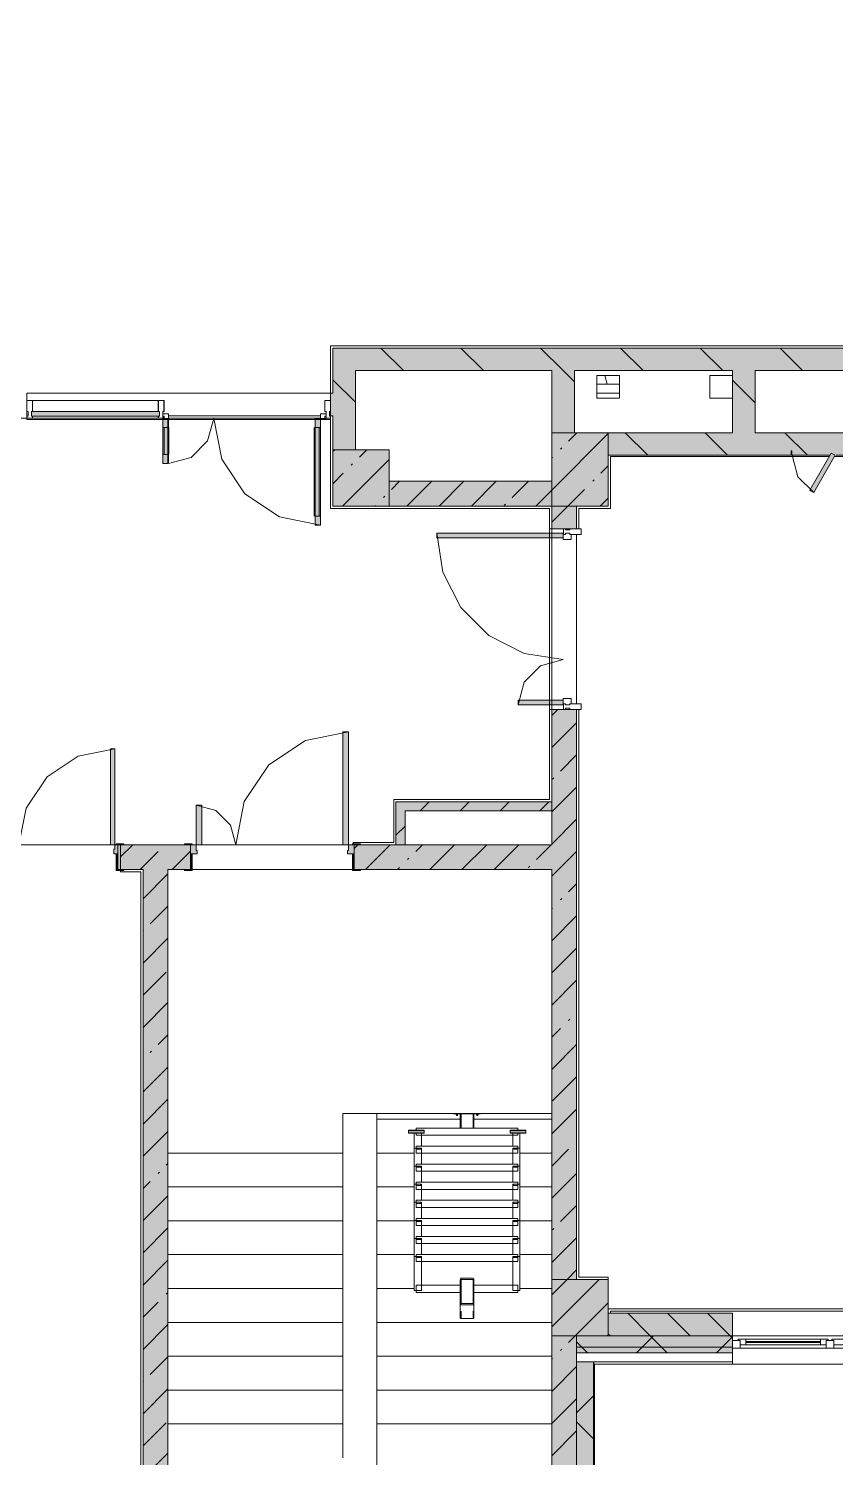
# Model space of a CAD drawing. Header units: millimetres. Extents: x -3817 to 677485, y -22715 to 103890.
# Drawn here: x 29492.8 to 29549.1, y 222.6 to 322.3 of the extents above; entities that cross this region are included whole.
import ezdxf

# ---------------------------------------------------------------- set-up
doc = ezdxf.new("R2010")
doc.units = ezdxf.units.MM
doc.layers.add('PDF _Геометрия', color=7, linetype='Continuous', true_color=0x1d1d1d)
doc.layers.add('PDF _Сплошная заливка', color=7, linetype='Continuous', true_color=0xffffff)

msp = doc.modelspace()

# ---------------------------------------------------------------- hatches: boundary and pattern name
at = {"layer": 'PDF _Сплошная заливка', "transparency": 33554559}
for points in [[(29562.525, 298.413), (29562.525, 299.987), (29514.023, 299.987), (29514.023, 298.413), (29558.945, 298.413)], [(29514.023, 292.901), (29515.598, 292.901), (29515.598, 298.413), (29514.023, 298.413), (29514.023, 293.083)], [(29501.929, 295.239), (29501.929, 295.554), (29493, 295.554), (29493, 295.239), (29500.221, 295.239)], [(29529.583, 288.964), (29533.235, 288.964), (29533.235, 294.082), (29529.298, 294.082), (29529.298, 288.964)], [(29567.643, 292.507), (29567.643, 294.082), (29533.235, 294.082), (29533.235, 292.507), (29548.702, 292.507), (29548.792, 292.665), (29549.144, 292.507), (29558.945, 292.507)], [(29518.432, 265.343), (29519.062, 265.343), (29519.062, 268.335), (29518.432, 268.335), (29518.432, 266.669)], [(29500.795, 204.085), (29502.527, 204.085), (29502.527, 263.611), (29500.795, 263.611), (29500.795, 205.036)], [(29533.235, 231.092), (29533.235, 235.029), (29529.298, 235.029), (29529.298, 231.092), (29529.583, 231.092)]]:
    msp.add_hatch(color=256, dxfattribs=at).paths.add_polyline_path(points)
h = msp.add_hatch(color=256, dxfattribs=at)
h.paths.add_polyline_path([(29529.298, 265.343), (29531.03, 265.343), (29531.03, 274.791), (29529.298, 274.791), (29529.298, 266.669)], flags=0)
h.paths.add_polyline_path([(29529.298, 287.388), (29531.03, 287.388), (29531.03, 288.964), (29529.298, 288.964)], flags=0)
at = {"layer": 'PDF _Сплошная заливка', "true_color": 0xe2e2e2, "transparency": 33554559}
for points in [[(29529.583, 286.758), (29530.093, 286.758), (29530.093, 287.073), (29521.276, 287.073), (29521.276, 286.758)], [(29515.125, 265.343), (29515.125, 273.217), (29514.732, 273.217), (29514.732, 265.343), (29514.902, 265.343)], [(29498.512, 265.343), (29498.827, 265.343), (29498.827, 272.036), (29498.512, 272.036), (29498.512, 266.669)]]:
    msp.add_hatch(color=254, dxfattribs=at).paths.add_polyline_path(points)
at = {"layer": 'PDF _Сплошная заливка', "transparency": 33554559}
h = msp.add_hatch(color=256, dxfattribs=at)
h.paths.add_polyline_path([(29500.221, 263.611), (29500.795, 263.611), (29500.795, 265.343), (29499.22, 265.343), (29499.22, 263.611), (29499.457, 263.611)], flags=0)
h.paths.add_polyline_path([(29463.159, 263.611), (29472.45, 263.611), (29472.45, 265.343), (29461.426, 265.343), (29461.426, 263.611), (29461.663, 263.611)], flags=0)
h.paths.add_polyline_path([(29491.504, 263.611), (29491.74, 263.611), (29491.74, 265.343), (29481.111, 265.343), (29481.111, 263.611), (29489.457, 263.611)], flags=0)
at = {"layer": 'PDF _Сплошная заливка', "true_color": 0xe2e2e2, "transparency": 33554559}
h = msp.add_hatch(color=254, dxfattribs=at)
h.paths.add_polyline_path([(29491.937, 264.713), (29492.213, 264.713), (29492.134, 265.343), (29491.937, 265.343)], flags=0)
h.paths.add_polyline_path([(29498.748, 264.713), (29499.024, 264.713), (29499.024, 265.343), (29498.827, 265.343), (29498.827, 265.028)], flags=0)
at = {"layer": 'PDF _Сплошная заливка', "transparency": 33554559}
h = msp.add_hatch(color=256, dxfattribs=at)
h.paths.add_polyline_path([(29517.356, 263.611), (29529.298, 263.611), (29529.298, 265.343), (29515.519, 265.343), (29515.519, 263.611), (29515.952, 263.611)], flags=0)
h.paths.add_polyline_path([(29502.527, 263.611), (29504.102, 263.611), (29504.102, 265.343), (29500.795, 265.343), (29500.795, 263.611)], flags=0)
at = {"layer": 'PDF _Сплошная заливка', "true_color": 0xe2e2e2, "transparency": 33554559}
h = msp.add_hatch(color=254, dxfattribs=at)
h.paths.add_polyline_path([(29515.519, 264.713), (29515.519, 265.343), (29515.125, 265.343), (29515.047, 264.713)], flags=0)
h.paths.add_polyline_path([(29504.102, 264.713), (29504.575, 264.713), (29504.496, 264.949), (29504.496, 265.343), (29504.102, 265.343)], flags=0)
at = {"layer": 'PDF _Сплошная заливка', "transparency": 33554559}
h = msp.add_hatch(color=256, dxfattribs=at)
h.paths.add_polyline_path([(29531.03, 204.085), (29531.03, 205.896), (29529.298, 205.896), (29529.298, 204.085), (29529.583, 204.085)], flags=0)
h.paths.add_polyline_path([(29529.298, 212.195), (29531.03, 212.195), (29531.03, 231.092), (29529.298, 231.092), (29529.298, 222.646)], flags=0)
h.paths.add_polyline_path([(29530.74, 235.029), (29531.03, 235.029), (29531.03, 265.343), (29529.298, 265.343), (29529.298, 235.029), (29529.583, 235.029)], flags=0)
h = msp.add_hatch(color=256, dxfattribs=at)
h.paths.add_polyline_path([(29575.911, 231.092), (29575.911, 232.667), (29571.58, 232.667), (29571.58, 231.092), (29573.626, 231.092)], flags=0)
h.paths.add_polyline_path([(29541.896, 231.092), (29541.896, 232.667), (29533.235, 232.667), (29533.235, 231.092), (29536.924, 231.092)], flags=0)
h.paths.add_polyline_path([(29567.643, 231.092), (29567.643, 232.667), (29565.517, 232.667), (29565.517, 231.092)], flags=0)
h.paths.add_polyline_path([(29582.997, 231.092), (29590.083, 231.092), (29590.083, 232.667), (29582.997, 232.667)], flags=0)
h.paths.add_polyline_path([(29597.366, 231.092), (29597.957, 231.092), (29597.957, 232.667), (29597.366, 232.667), (29597.366, 231.45)], flags=0)
h = msp.add_hatch(color=256, dxfattribs=at)
h.paths.add_polyline_path([(29597.17, 230.305), (29601.906, 230.305), (29601.894, 231.092), (29597.17, 231.092)], flags=0)
h.paths.add_polyline_path([(29582.997, 230.305), (29590.083, 230.305), (29590.083, 231.092), (29582.997, 231.092)], flags=0)
h.paths.add_polyline_path([(29575.911, 230.305), (29575.911, 231.092), (29565.517, 231.092), (29565.517, 230.305), (29573.626, 230.305)], flags=0)
h.paths.add_polyline_path([(29533.235, 230.305), (29541.896, 230.305), (29541.896, 231.092), (29531.03, 231.092), (29531.03, 230.305)], flags=0)
h = msp.add_hatch(color=256, dxfattribs=at)
h.paths.add_polyline_path([(29602.694, 229.911), (29602.694, 230.305), (29597.17, 230.305), (29597.17, 229.911), (29601.906, 229.911)], flags=0)
h.paths.add_polyline_path([(29590.083, 229.911), (29590.083, 230.305), (29582.997, 230.305), (29582.997, 229.911), (29588.307, 229.911)], flags=0)
h.paths.add_polyline_path([(29531.03, 229.911), (29541.896, 229.911), (29541.896, 230.305), (29531.03, 230.305)], flags=0)
h.paths.add_polyline_path([(29573.626, 229.911), (29575.911, 229.911), (29575.911, 230.305), (29565.517, 230.305), (29565.517, 229.911)], flags=0)
h = msp.add_hatch(color=256, dxfattribs=at)
h.paths.add_polyline_path([(29531.03, 201.172), (29532.211, 201.172), (29532.211, 205.896), (29531.03, 205.896), (29531.03, 202.353)], flags=0)
h.paths.add_polyline_path([(29532.211, 212.195), (29532.211, 229.281), (29531.03, 229.281), (29531.03, 212.195)], flags=0)

# ---------------------------------------------------------------- linework, layer by layer
at = {"layer": 'PDF _Геометрия', "color": 253, "lineweight": 9, "true_color": 0xaaaaaa}
for points in [[(29513.866, 296.342), (29513.866, 300.145), (29564.25, 300.145), (29564.25, 294.239), (29571.737, 294.239), (29571.737, 290.862), (29592.843, 290.862), (29592.843, 296.838), (29600.004, 296.838), (29600.004, 322.27), (29600.004, 296.838), (29592.843, 296.838), (29592.843, 290.862), (29571.737, 290.862), (29571.737, 294.239), (29564.25, 294.239), (29564.25, 300.145), (29513.866, 300.145), (29513.866, 296.838)], [(29534.026, 297.468), (29534.026, 298.074), (29532.452, 298.074), (29532.452, 297.468)], [(29533.156, 297.468), (29532.994, 298.074)], [(29532.452, 296.838), (29532.452, 296.499), (29534.026, 296.499), (29534.026, 296.838)], [(29502.173, 295.106), (29460.797, 295.106), (29460.797, 288.807), (29422.68, 288.807), (29422.68, 291.011), (29421.494, 291.011), (29422.68, 291.011), (29422.68, 288.807), (29460.797, 288.807), (29460.797, 295.106), (29475.678, 295.106), (29475.678, 295.263), (29475.678, 295.011), (29488.433, 295.011), (29488.433, 295.263), (29488.433, 295.106), (29492.685, 295.106), (29492.685, 295.263)], [(29492.685, 295.554), (29492.685, 295.011), (29513.866, 295.011), (29513.866, 295.554)], [(29502.173, 295.397), (29502.567, 295.397), (29502.567, 295.082), (29502.173, 295.082)], [(29513.157, 295.106), (29502.567, 295.106)], [(29513.157, 295.082), (29513.157, 287.641), (29510.309, 288.208), (29507.896, 289.821), (29506.283, 292.235), (29505.716, 295.082), (29505.294, 293.507), (29504.141, 292.354), (29502.567, 291.933), (29502.567, 295.082)], [(29513.551, 295.082), (29513.157, 295.082), (29513.157, 295.397), (29513.551, 295.397)], [(29513.866, 295.106), (29513.866, 288.807), (29529.141, 288.807), (29513.866, 288.807), (29513.866, 295.106), (29513.551, 295.106)], [(29513.866, 295.263), (29513.866, 295.011)], [(29502.173, 294.452), (29502.527, 294.452)], [(29502.252, 292.562), (29502.252, 294.452)], [(29502.598, 292.562), (29502.598, 294.452)], [(29512.732, 288.271), (29512.732, 294.452)], [(29513.157, 294.452), (29512.803, 294.452)], [(29513.078, 288.271), (29513.078, 294.452)], [(29502.173, 292.562), (29502.527, 292.562)], [(29546.073, 292.507), (29546.474, 291.011), (29547.569, 289.916)], [(29513.157, 288.271), (29512.803, 288.271)], [(29529.298, 274.791), (29529.141, 274.791), (29529.141, 268.492), (29518.275, 268.492), (29518.275, 265.5), (29515.44, 265.5), (29515.44, 265.406), (29515.44, 265.5), (29518.275, 265.5), (29518.275, 268.492), (29529.141, 268.492), (29529.141, 288.807), (29529.141, 287.389), (29529.3, 287.389), (29529.141, 287.389), (29529.141, 274.791), (29530.566, 274.791)], [(29530.644, 286.994), (29530.644, 286.64), (29530.093, 286.64), (29530.093, 287.073), (29521.276, 287.073), (29521.708, 284.348), (29522.96, 281.89), (29524.911, 279.94), (29527.369, 278.687), (29530.093, 278.256), (29528.519, 277.834), (29527.366, 276.681), (29526.944, 275.106), (29530.093, 275.106), (29530.093, 275.539), (29530.644, 275.539), (29530.644, 275.185)], [(29530.251, 287.073), (29530.566, 287.073)], [(29531.03, 287.389), (29531.196, 287.389), (29531.03, 287.389)], [(29530.251, 275.106), (29530.566, 275.106)], [(29533.235, 235.029), (29533.235, 235.186), (29531.196, 235.186), (29531.196, 274.791), (29531.196, 235.186), (29533.235, 235.186), (29533.235, 232.99), (29567.486, 232.99), (29567.486, 235.186), (29571.737, 235.186), (29571.737, 232.982), (29597.012, 232.982), (29597.012, 236.722), (29599.48, 236.722), (29597.012, 236.722), (29597.012, 232.982), (29571.737, 232.982), (29571.737, 235.186), (29567.486, 235.186), (29567.486, 232.99), (29533.235, 232.99)], [(29515.125, 273.217), (29512.112, 272.617), (29509.558, 270.91), (29507.851, 268.356), (29507.252, 265.343), (29506.882, 266.721), (29505.874, 267.729), (29504.496, 268.099)], [(29492.134, 265.343), (29492.643, 267.904), (29494.094, 270.075), (29496.266, 271.526), (29498.827, 272.036)], [(29499.457, 265.343), (29503.669, 265.343)], [(29489.701, 204.243), (29498.276, 204.243), (29500.638, 204.243), (29500.638, 263.453), (29499.22, 263.453), (29499.22, 263.548), (29499.22, 263.453), (29500.638, 263.453), (29500.638, 204.243), (29498.276, 204.243), (29489.701, 204.243)], [(29504.22, 263.611), (29515.401, 263.611)], [(29531.03, 263.611), (29531.03, 235.029)], [(29502.527, 239.121), (29502.527, 204.085), (29502.527, 240.255)]]:
    msp.add_lwpolyline(points, dxfattribs=at)
at = {"layer": 'PDF _Геометрия', "color": 7, "lineweight": 9}
for points in [[(29549.144, 292.507), (29567.643, 292.507), (29567.643, 294.082), (29564.1, 294.082), (29564.1, 299.987), (29562.525, 299.987), (29514.023, 299.987), (29514.023, 298.413), (29514.023, 296.838), (29513.866, 296.838), (29513.866, 295.263), (29514.023, 295.263), (29514.023, 292.901), (29515.598, 292.901), (29515.598, 298.413), (29529.298, 298.413), (29529.298, 294.082), (29529.298, 292.507)], [(29518.96, 298.413), (29517.385, 299.987)], [(29524.528, 298.413), (29522.953, 299.987)], [(29530.873, 297.635), (29530.095, 298.413), (29528.52, 299.987)], [(29535.663, 298.413), (29534.088, 299.987)], [(29541.23, 298.413), (29539.656, 299.987)], [(29546.798, 298.413), (29545.223, 299.987)], [(29515.598, 296.207), (29514.023, 297.782)], [(29532.452, 297.468), (29534.026, 297.468)], [(29532.452, 297.468), (29533.235, 297.468), (29532.452, 297.468)], [(29543.475, 296.168), (29541.9, 297.743)], [(29492.685, 296.342), (29492.685, 296.838), (29513.866, 296.838), (29513.866, 296.342)], [(29493.079, 296.342), (29501.85, 296.342)], [(29534.026, 296.838), (29532.452, 296.838), (29533.235, 296.838), (29532.452, 296.838)], [(29493.079, 295.239), (29493.079, 295.106), (29493.079, 295.239), (29501.85, 295.239)], [(29501.85, 295.239), (29501.85, 295.106), (29501.85, 295.239)], [(29513.157, 295.263), (29502.567, 295.263)], [(29513.866, 295.554), (29513.866, 295.263)], [(29528.179, 288.964), (29529.298, 290.083), (29533.235, 294.02)], [(29530.471, 293.501), (29531.052, 294.082)], [(29536, 292.507), (29534.426, 294.082)], [(29541.568, 292.507), (29539.993, 294.082)], [(29547.136, 292.507), (29545.561, 294.082)], [(29529.909, 292.94), (29530.003, 293.033)], [(29514.023, 292.768), (29514.156, 292.901)], [(29514.709, 288.964), (29517.96, 292.215)], [(29515.878, 292.378), (29516.401, 292.901)], [(29529.298, 292.328), (29529.348, 292.378)], [(29533.235, 292.507), (29545.994, 292.507), (29548.702, 292.507)], [(29514.023, 290.523), (29514.756, 291.256)], [(29515.317, 291.817), (29515.41, 291.911)], [(29532.715, 291.256), (29533.235, 291.775)], [(29518.123, 290.133), (29518.686, 290.696)], [(29519.199, 288.964), (29520.931, 290.696)], [(29521.444, 288.964), (29523.174, 290.695)], [(29523.689, 288.964), (29525.421, 290.696)], [(29526.542, 289.572), (29527.666, 290.696)], [(29529.298, 287.838), (29530.424, 288.964), (29531.593, 290.133)], [(29532.154, 290.695), (29532.248, 290.788)], [(29516.954, 288.964), (29517.001, 289.011)], [(29517.562, 289.572), (29517.655, 289.666)], [(29525.981, 289.011), (29526.074, 289.104)], [(29532.669, 288.964), (29533.235, 289.53)], [(29531.03, 288.964), (29531.03, 287.389)], [(29529.298, 274.791), (29529.298, 287.388), (29530.566, 287.388)], [(29531.03, 286.994), (29531.03, 275.185)], [(29529.298, 274.369), (29529.721, 274.791)], [(29531.03, 239.556), (29531.03, 235.029), (29531.03, 265.343), (29531.03, 274.791), (29529.298, 274.791), (29529.298, 268.335), (29529.298, 270.382)], [(29529.298, 272.744), (29529.298, 274.791), (29530.566, 274.791)], [(29531.03, 274.791), (29531.03, 271.248)], [(29529.298, 272.124), (29531.03, 273.856)], [(29529.909, 270.49), (29531.03, 271.611)], [(29529.298, 267.634), (29531.03, 269.366)], [(29529.348, 269.929), (29529.441, 270.022)], [(29529.298, 267.705), (29529.298, 268.335), (29519.062, 268.335), (29518.432, 268.335), (29518.432, 265.343), (29519.062, 265.343), (29519.062, 267.705), (29529.298, 267.705), (29529.298, 265.343)], [(29520.121, 267.705), (29520.751, 268.335)], [(29522.905, 267.705), (29523.535, 268.335)], [(29525.689, 267.705), (29526.319, 268.335)], [(29528.472, 267.705), (29529.102, 268.335)], [(29531.03, 268.886), (29531.03, 265.343), (29531.03, 260.815)], [(29529.298, 265.389), (29531.03, 267.121)], [(29518.432, 266.016), (29519.062, 266.646)], [(29499.22, 264.496), (29500.067, 265.343)], [(29499.22, 265.343), (29499.22, 263.611)], [(29503.669, 265.343), (29500.795, 265.343), (29499.457, 265.343)], [(29504.102, 263.611), (29504.102, 265.343)], [(29504.889, 265.343), (29514.902, 265.343)], [(29515.519, 265.08), (29515.782, 265.343)], [(29515.519, 265.343), (29515.519, 263.611)], [(29516.295, 263.611), (29518.027, 265.343)], [(29525.361, 265.343), (29529.298, 265.343), (29519.062, 265.343), (29522.999, 265.343)], [(29519.807, 264.877), (29520.272, 265.343)], [(29520.785, 263.611), (29522.517, 265.343)], [(29523.03, 263.611), (29524.762, 265.343)], [(29525.275, 263.611), (29527.007, 265.343)], [(29528.226, 264.316), (29529.252, 265.343)], [(29500.58, 263.611), (29500.795, 263.826), (29501.847, 264.877)], [(29502.825, 263.611), (29504.102, 264.888)], [(29519.246, 264.316), (29519.339, 264.409)], [(29529.298, 263.144), (29531.03, 264.876)], [(29499.457, 263.611), (29500.795, 263.611)], [(29500.795, 260.225), (29500.795, 263.611), (29500.795, 204.085), (29500.795, 207.471)], [(29500.795, 261.581), (29502.527, 263.313)], [(29502.527, 208.391), (29502.527, 204.085), (29502.527, 263.611), (29503.669, 263.611)], [(29502.527, 263.611), (29502.527, 243.845), (29514.732, 243.845), (29502.527, 243.845)], [(29529.298, 212.195), (29529.298, 263.611), (29515.952, 263.611), (29529.298, 263.611), (29529.298, 246.603), (29514.732, 246.603), (29514.732, 243.845), (29514.732, 241.483), (29514.732, 239.121), (29514.732, 236.759), (29514.732, 234.397), (29514.732, 232.035), (29514.732, 229.673), (29514.732, 227.31), (29514.732, 224.948), (29514.732, 222.586)], [(29518.54, 263.611), (29518.684, 263.755)], [(29527.664, 263.755), (29527.758, 263.848)], [(29530.471, 262.071), (29531.03, 262.631)], [(29529.909, 261.51), (29530.003, 261.603)], [(29501.286, 259.826), (29502.527, 261.068)], [(29529.298, 260.899), (29529.348, 260.949)], [(29529.298, 258.654), (29531.03, 260.386)], [(29500.795, 259.336), (29500.818, 259.358)], [(29500.795, 257.091), (29502.527, 258.823)], [(29529.298, 256.409), (29531.03, 258.141)], [(29531.03, 258.453), (29531.03, 254.517)], [(29500.795, 253.926), (29500.795, 257.863)], [(29500.795, 254.846), (29502.408, 256.459)], [(29529.298, 254.164), (29531.03, 255.896)], [(29500.795, 252.601), (29502.527, 254.333)], [(29530.471, 253.091), (29530.564, 253.185)], [(29529.298, 251.919), (29529.909, 252.53)], [(29531.03, 252.154), (29531.03, 248.218)], [(29500.795, 247.627), (29500.795, 251.564)], [(29501.847, 251.408), (29502.527, 252.088)], [(29529.298, 249.674), (29531.03, 251.406)], [(29501.286, 250.846), (29501.379, 250.94)], [(29500.795, 248.111), (29502.527, 249.843)], [(29529.348, 247.479), (29531.03, 249.161)], [(29500.795, 245.866), (29502.527, 247.598)], [(29517.094, 246.603), (29517.094, 246.207), (29517.094, 243.845), (29517.094, 241.483), (29517.094, 239.121), (29517.094, 236.759), (29517.094, 234.397), (29517.094, 232.035), (29517.094, 229.673), (29517.094, 227.31), (29517.094, 224.948), (29517.094, 222.586), (29517.094, 220.224), (29517.094, 217.862), (29517.094, 215.5), (29529.298, 215.5), (29529.298, 212.195), (29529.298, 214.647)], [(29524.338, 246.57), (29522.448, 246.57)], [(29522.621, 246.57), (29522.621, 246.539)], [(29522.621, 246.539), (29522.623, 246.539), (29522.621, 246.539)], [(29522.747, 246.539), (29522.745, 246.539), (29522.739, 246.539), (29522.729, 246.539), (29522.716, 246.539), (29522.7, 246.539), (29522.684, 246.539), (29522.668, 246.539), (29522.653, 246.539), (29522.64, 246.539), (29522.63, 246.539), (29522.623, 246.539), (29522.63, 246.539), (29522.64, 246.539), (29522.653, 246.539), (29522.668, 246.539), (29522.684, 246.539), (29522.7, 246.539), (29522.716, 246.539), (29522.729, 246.539), (29522.739, 246.539), (29522.745, 246.539), (29522.747, 246.539), (29522.747, 246.57)], [(29522.645, 246.57), (29522.645, 246.46)], [(29522.645, 246.46), (29522.646, 246.46), (29522.645, 246.46)], [(29522.723, 246.46), (29522.722, 246.46), (29522.718, 246.46), (29522.712, 246.46), (29522.704, 246.46), (29522.694, 246.46), (29522.684, 246.46), (29522.674, 246.46), (29522.664, 246.46), (29522.656, 246.46), (29522.65, 246.46), (29522.646, 246.46), (29522.65, 246.46), (29522.656, 246.46), (29522.664, 246.46), (29522.674, 246.46), (29522.684, 246.46), (29522.694, 246.46), (29522.704, 246.46), (29522.712, 246.46), (29522.718, 246.46), (29522.722, 246.46), (29522.723, 246.46), (29522.723, 246.57)], [(29522.92, 246.57), (29522.92, 245.589)], [(29522.968, 245.589), (29522.968, 246.57)], [(29522.991, 246.57), (29523.794, 246.57)], [(29529.298, 246.207), (29523.794, 246.207), (29529.298, 246.207), (29529.298, 243.845), (29529.298, 241.483), (29529.298, 239.121), (29529.298, 236.759), (29529.298, 234.397), (29529.298, 232.035), (29529.298, 229.673), (29529.298, 227.31), (29529.298, 224.948), (29529.298, 222.646)], [(29523.818, 245.589), (29523.818, 246.57)], [(29523.865, 245.589), (29523.865, 246.57)], [(29524.038, 246.57), (29524.038, 246.539)], [(29524.038, 246.539), (29524.04, 246.539), (29524.038, 246.539)], [(29524.164, 246.539), (29524.162, 246.539), (29524.156, 246.539), (29524.146, 246.539), (29524.133, 246.539), (29524.118, 246.539), (29524.101, 246.539), (29524.085, 246.539), (29524.07, 246.539), (29524.057, 246.539), (29524.047, 246.539), (29524.04, 246.539), (29524.047, 246.539), (29524.057, 246.539), (29524.07, 246.539), (29524.085, 246.539), (29524.101, 246.539), (29524.118, 246.539), (29524.133, 246.539), (29524.146, 246.539), (29524.156, 246.539), (29524.162, 246.539), (29524.164, 246.539), (29524.164, 246.57)], [(29524.062, 246.57), (29524.062, 246.46)], [(29524.062, 246.46), (29524.063, 246.46), (29524.062, 246.46)], [(29524.141, 246.46), (29524.139, 246.46), (29524.135, 246.46), (29524.129, 246.46), (29524.121, 246.46), (29524.112, 246.46), (29524.101, 246.46), (29524.091, 246.46), (29524.082, 246.46), (29524.074, 246.46), (29524.067, 246.46), (29524.063, 246.46), (29524.067, 246.46), (29524.074, 246.46), (29524.082, 246.46), (29524.091, 246.46), (29524.101, 246.46), (29524.112, 246.46), (29524.121, 246.46), (29524.129, 246.46), (29524.135, 246.46), (29524.139, 246.46), (29524.141, 246.46), (29524.141, 246.57)], [(29529.298, 245.184), (29531.03, 246.916)], [(29500.795, 243.621), (29502.527, 245.353)], [(29500.795, 241.328), (29500.795, 245.265)], [(29519.709, 245.425), (29519.298, 245.425), (29519.298, 245.449), (29519.849, 245.449), (29519.849, 245.541)], [(29519.298, 245.257), (29519.298, 245.39), (29520.401, 245.39), (29520.401, 245.257)], [(29519.709, 245.449), (29520.205, 245.449)], [(29519.709, 243.086), (29519.709, 245.23), (29519.709, 243.086)], [(29519.849, 245.449), (29519.757, 245.449)], [(29519.849, 245.39), (29519.849, 245.589), (29526.936, 245.589), (29519.849, 245.589)], [(29526.936, 245.23), (29526.936, 245.093), (29519.849, 245.093), (29519.849, 245.23)], [(29526.58, 245.23), (29526.58, 244.329), (29526.58, 245.093), (29520.205, 245.093), (29520.205, 244.329), (29520.205, 245.23)], [(29526.385, 245.257), (29526.385, 245.39), (29527.487, 245.39), (29527.487, 245.257)], [(29526.58, 245.449), (29527.076, 245.449)], [(29526.936, 245.589), (29526.936, 245.39)], [(29526.936, 245.541), (29526.936, 245.449), (29527.487, 245.449), (29527.487, 245.425), (29527.076, 245.425)], [(29527.029, 245.449), (29526.936, 245.449)], [(29527.076, 245.23), (29527.076, 243.086), (29527.076, 245.23)], [(29531.03, 245.855), (29531.03, 241.919)], [(29519.709, 244.189), (29520.205, 244.189), (29520.205, 243.069), (29520.205, 243.833), (29526.58, 243.833), (29526.58, 243.069), (29526.58, 244.189), (29527.076, 244.189), (29527.076, 241.827), (29527.076, 244.189)], [(29519.709, 241.827), (29519.709, 244.189), (29519.709, 241.827)], [(29519.849, 244.282), (29519.849, 244.189), (29519.757, 244.189)], [(29526.936, 244.329), (29526.936, 243.833), (29519.849, 243.833), (29519.849, 244.329), (29526.936, 244.329), (29519.849, 244.329)], [(29527.029, 244.189), (29526.936, 244.189), (29526.936, 244.282)], [(29529.298, 242.205), (29529.298, 244.658)], [(29529.298, 242.939), (29530.471, 244.111)], [(29501.847, 242.428), (29501.94, 242.521)], [(29502.408, 242.989), (29502.527, 243.108)], [(29519.709, 242.929), (29520.205, 242.929), (29520.205, 241.809), (29520.205, 242.573), (29526.58, 242.573), (29526.58, 241.809), (29526.58, 242.929), (29527.076, 242.929), (29527.076, 240.567), (29527.076, 242.929)], [(29519.709, 240.567), (29519.709, 242.929), (29519.709, 240.567)], [(29519.849, 243.022), (29519.849, 242.929), (29519.757, 242.929)], [(29526.936, 243.069), (29526.936, 242.573), (29519.849, 242.573), (29519.849, 243.069), (29526.936, 243.069), (29519.849, 243.069)], [(29527.029, 242.929), (29526.936, 242.929), (29526.936, 243.022)], [(29529.298, 240.694), (29531.03, 242.426)], [(29500.795, 241.376), (29501.286, 241.866)], [(29502.527, 222.646), (29502.527, 224.948), (29502.527, 227.31), (29502.527, 229.673), (29502.527, 232.035), (29502.527, 234.397), (29502.527, 236.759), (29502.527, 239.121), (29502.527, 241.483), (29514.732, 241.483), (29502.527, 241.483)], [(29519.709, 241.669), (29520.205, 241.669), (29520.205, 240.55), (29520.205, 241.313), (29526.58, 241.313), (29526.58, 240.55), (29526.58, 241.669), (29527.076, 241.669), (29527.076, 239.307), (29527.076, 241.669)], [(29519.709, 239.307), (29519.709, 241.669), (29519.709, 239.307)], [(29519.849, 241.762), (29519.849, 241.669), (29519.757, 241.669)], [(29526.936, 241.809), (29526.936, 241.313), (29519.849, 241.313), (29519.849, 241.809), (29526.936, 241.809), (29519.849, 241.809)], [(29527.029, 241.669), (29526.936, 241.669), (29526.936, 241.762)], [(29500.795, 239.131), (29502.527, 240.863)], [(29502.527, 240.255), (29502.527, 235.949)], [(29519.709, 240.409), (29520.205, 240.409), (29520.205, 239.29), (29520.205, 240.053), (29526.58, 240.053), (29526.58, 239.29), (29526.58, 240.409), (29527.076, 240.409), (29527.076, 238.047), (29527.076, 240.409)], [(29519.709, 238.047), (29519.709, 240.409), (29519.709, 238.047)], [(29519.849, 240.502), (29519.849, 240.409), (29519.757, 240.409)], [(29526.936, 240.55), (29526.936, 240.053), (29519.849, 240.053), (29519.849, 240.55), (29526.936, 240.55), (29519.849, 240.55)], [(29527.029, 240.409), (29526.936, 240.409), (29526.936, 240.502)], [(29529.909, 239.06), (29531.03, 240.181)], [(29519.849, 239.242), (29519.849, 239.15), (29519.757, 239.15)], [(29526.936, 239.29), (29526.936, 238.794), (29519.849, 238.794), (29519.849, 239.29), (29526.936, 239.29), (29519.849, 239.29)], [(29527.029, 239.15), (29526.936, 239.15), (29526.936, 239.242)], [(29529.298, 235.906), (29529.298, 239.843)], [(29500.795, 235.029), (29500.795, 238.966)], [(29500.795, 236.886), (29502.527, 238.618)], [(29519.709, 239.15), (29520.205, 239.15), (29520.205, 238.03), (29520.205, 238.794), (29526.58, 238.794), (29526.58, 238.03), (29526.58, 239.15), (29527.076, 239.15), (29527.076, 236.787), (29527.076, 239.15)], [(29519.709, 236.787), (29519.709, 239.15), (29519.709, 236.787)], [(29529.348, 238.499), (29529.441, 238.592)], [(29519.709, 237.89), (29520.205, 237.89), (29520.205, 236.77), (29520.205, 237.534), (29526.58, 237.534), (29526.58, 236.77), (29526.58, 237.89), (29527.076, 237.89), (29527.076, 235.528), (29527.076, 237.89)], [(29519.709, 235.528), (29519.709, 237.89), (29519.709, 235.528)], [(29519.849, 237.983), (29519.849, 237.89), (29519.757, 237.89)], [(29526.936, 238.03), (29526.936, 237.534), (29519.849, 237.534), (29519.849, 238.03), (29526.936, 238.03), (29519.849, 238.03)], [(29527.029, 237.89), (29526.936, 237.89), (29526.936, 237.983)], [(29529.298, 236.204), (29531.03, 237.936)], [(29500.795, 234.641), (29502.527, 236.373)], [(29519.709, 236.63), (29520.205, 236.63), (29520.205, 234.268), (29519.709, 234.268), (29519.709, 236.63), (29519.709, 234.268)], [(29519.849, 236.723), (29519.849, 236.63), (29519.757, 236.63)], [(29526.936, 236.77), (29526.936, 236.274), (29519.849, 236.274), (29519.849, 236.77), (29526.936, 236.77), (29519.849, 236.77)], [(29523.865, 234.015), (29523.865, 233.606), (29523.865, 234.128), (29526.936, 234.128), (29526.936, 234.624), (29523.865, 234.624), (29526.58, 234.624), (29526.58, 236.274), (29520.205, 236.274), (29520.205, 234.624), (29522.92, 234.624), (29519.849, 234.624), (29519.849, 234.128)], [(29527.076, 234.268), (29526.58, 234.268), (29526.58, 236.63), (29527.076, 236.63), (29527.076, 234.268), (29527.076, 236.63)], [(29527.029, 236.63), (29526.936, 236.63), (29526.936, 236.723)], [(29529.298, 233.959), (29530.368, 235.029), (29531.03, 235.691)], [(29519.757, 234.268), (29519.849, 234.268), (29519.849, 234.175)], [(29523.865, 232.346), (29523.865, 233.401), (29523.865, 234.977), (29523.864, 235.004), (29523.86, 235.03), (29523.853, 235.054), (29523.844, 235.075), (29523.834, 235.092), (29523.821, 235.105), (29523.808, 235.113), (29523.794, 235.116), (29522.991, 235.116), (29522.977, 235.113), (29522.964, 235.105), (29522.952, 235.092), (29522.941, 235.075), (29522.932, 235.054), (29522.926, 235.03), (29522.922, 235.004), (29522.92, 234.977), (29522.92, 233.401), (29522.92, 232.346)], [(29526.936, 234.175), (29526.936, 234.268), (29527.029, 234.268)], [(29529.298, 231.714), (29532.613, 235.029)], [(29500.795, 232.396), (29501.847, 233.448)], [(29502.408, 234.009), (29502.502, 234.102)], [(29502.527, 233.587), (29502.527, 229.65)], [(29522.92, 234.128), (29519.849, 234.128), (29522.92, 234.128)], [(29522.92, 234.128), (29522.92, 233.606), (29522.92, 234.015)], [(29523.865, 233.401), (29523.864, 233.374), (29523.86, 233.348), (29523.853, 233.324), (29523.844, 233.303), (29523.834, 233.286), (29523.821, 233.273), (29523.808, 233.265), (29523.794, 233.262), (29522.991, 233.262), (29522.977, 233.265), (29522.964, 233.273), (29522.952, 233.286), (29522.941, 233.303), (29522.932, 233.324), (29522.926, 233.348), (29522.922, 233.374), (29522.92, 233.401)], [(29522.991, 234.027), (29522.985, 234.027), (29522.979, 234.026), (29522.974, 234.024), (29522.971, 234.021), (29522.968, 234.018), (29522.968, 234.015), (29522.968, 233.606), (29522.968, 233.603), (29522.971, 233.6), (29522.974, 233.597), (29522.979, 233.596), (29522.985, 233.594), (29522.991, 233.594)], [(29522.973, 234.05), (29522.991, 234.052)], [(29522.991, 233.57), (29522.973, 233.571)], [(29523.794, 234.052), (29523.813, 234.05)], [(29523.794, 233.594), (29523.8, 233.594), (29523.806, 233.596), (29523.811, 233.597), (29523.815, 233.6), (29523.817, 233.603), (29523.818, 233.606), (29523.818, 234.015), (29523.817, 234.018), (29523.815, 234.021), (29523.811, 234.024), (29523.806, 234.026), (29523.8, 234.027), (29523.794, 234.027)], [(29523.813, 233.571), (29523.794, 233.57)], [(29523.865, 234.128), (29526.936, 234.128)], [(29529.298, 229.607), (29529.298, 233.544)], [(29530.471, 230.641), (29530.921, 231.092), (29533.235, 233.406)], [(29500.795, 228.73), (29500.795, 232.667)], [(29523.794, 232.792), (29523.813, 232.79), (29523.83, 232.787), (29523.844, 232.781), (29523.856, 232.774), (29523.863, 232.765), (29523.865, 232.756), (29523.865, 232.346), (29523.863, 232.337), (29523.856, 232.328), (29523.844, 232.321), (29523.83, 232.315), (29523.813, 232.311), (29523.794, 232.31), (29522.991, 232.31), (29522.973, 232.311), (29522.956, 232.315), (29522.941, 232.321), (29522.93, 232.328), (29522.923, 232.337), (29522.92, 232.346), (29522.92, 232.756), (29522.923, 232.765), (29522.93, 232.774), (29522.941, 232.781), (29522.956, 232.787), (29522.973, 232.79), (29522.991, 232.792)], [(29522.991, 232.768), (29522.985, 232.767), (29522.979, 232.766), (29522.974, 232.764), (29522.971, 232.762), (29522.968, 232.759), (29522.968, 232.756), (29522.968, 232.346), (29522.968, 232.343), (29522.971, 232.34), (29522.974, 232.338), (29522.979, 232.336), (29522.985, 232.334), (29522.991, 232.334)], [(29523.794, 232.334), (29523.8, 232.334), (29523.806, 232.336), (29523.811, 232.338), (29523.815, 232.34), (29523.817, 232.343), (29523.818, 232.346), (29523.818, 232.756), (29523.817, 232.759), (29523.815, 232.762), (29523.811, 232.764), (29523.806, 232.766), (29523.8, 232.767), (29523.794, 232.768)], [(29533.235, 232.667), (29541.896, 232.667), (29541.896, 231.092), (29541.896, 229.124), (29565.517, 229.124), (29565.517, 231.092), (29541.896, 231.092), (29541.896, 229.124), (29532.274, 229.124), (29532.235, 229.124)], [(29537.353, 229.911), (29536.96, 230.305), (29536.172, 231.092), (29534.598, 232.667)], [(29538.956, 231.092), (29537.381, 232.667)], [(29541.896, 230.936), (29541.74, 231.092), (29540.165, 232.667)], [(29500.795, 230.151), (29502.527, 231.883)], [(29533.389, 231.092), (29533.235, 231.246)], [(29532.447, 231.092), (29541.896, 231.092), (29532.447, 231.092), (29531.03, 231.092), (29531.03, 229.281), (29531.03, 229.124)], [(29531.03, 231.092), (29531.03, 229.281), (29532.211, 229.281), (29532.235, 229.281), (29541.896, 229.281)], [(29531.786, 229.911), (29531.392, 230.305), (29531.03, 230.667)], [(29531.03, 230.305), (29541.896, 230.305)], [(29533.166, 231.092), (29533.235, 231.161)], [(29535.219, 229.911), (29535.613, 230.305), (29536.4, 231.092)], [(29540.787, 229.911), (29541.18, 230.305), (29541.896, 231.02)], [(29565.517, 231.092), (29541.896, 231.092)], [(29542.447, 230.777), (29541.896, 230.777)], [(29541.896, 230.226), (29565.517, 230.226)], [(29542.29, 230.856), (29548.589, 230.856)], [(29542.841, 230.856), (29542.841, 230.462)], [(29542.841, 230.698), (29548.038, 230.698)], [(29548.038, 230.62), (29542.841, 230.62)], [(29548.038, 230.856), (29548.038, 230.462)], [(29548.982, 230.777), (29548.431, 230.777)], [(29548.825, 230.856), (29565.124, 230.856)], [(29501.286, 228.396), (29502.527, 229.638)], [(29529.298, 229.469), (29529.348, 229.519)], [(29529.909, 230.08), (29530.003, 230.173)], [(29531.03, 229.911), (29541.896, 229.911)], [(29532.211, 212.195), (29532.211, 229.124), (29532.211, 229.281), (29531.03, 229.281), (29531.03, 229.124), (29531.03, 212.195)], [(29531.03, 212.195), (29531.03, 229.124), (29531.03, 229.281)], [(29532.235, 212.195), (29532.235, 229.124), (29532.235, 229.281), (29532.211, 229.281)], [(29529.298, 227.224), (29531.03, 228.956)], [(29534.408, 229.124), (29532.274, 229.124), (29532.274, 212.195), (29531.03, 212.195), (29532.274, 212.195)], [(29540.707, 229.124), (29536.77, 229.124)], [(29547.006, 229.124), (29543.069, 229.124)], [(29546.62, 229.124), (29548.982, 229.124), (29546.62, 229.124)], [(29500.795, 227.906), (29500.818, 227.929)], [(29500.795, 225.661), (29502.527, 227.393)], [(29502.527, 227.288), (29502.527, 223.351)], [(29529.298, 223.308), (29529.298, 227.245)], [(29500.795, 222.431), (29500.795, 226.368)], [(29529.298, 224.979), (29531.03, 226.711)], [(29531.03, 225.722), (29532.211, 226.903)], [(29500.795, 223.416), (29502.408, 225.029)], [(29529.298, 222.734), (29531.03, 224.466)], [(29532.211, 223.918), (29531.03, 225.099)], [(29500.795, 221.171), (29502.527, 222.903)]]:
    msp.add_lwpolyline(points, dxfattribs=at)
for points in [[(29530.873, 294.082), (29530.873, 298.413), (29541.9, 298.413), (29541.9, 294.082)], [(29562.525, 294.082), (29549.144, 294.082), (29545.994, 294.082), (29543.475, 294.082), (29543.475, 298.413), (29562.525, 298.413)], [(29492.764, 295.554), (29492.764, 295.239), (29492.685, 295.239), (29492.685, 295.106), (29493.079, 295.106), (29493.079, 295.239), (29493, 295.239), (29493, 295.554), (29493.079, 295.554), (29493.079, 296.342), (29492.685, 296.342), (29492.685, 295.554)], [(29501.85, 295.554), (29493.079, 295.554), (29493.079, 296.342), (29501.85, 296.342)], [(29501.929, 295.554), (29501.929, 295.239), (29501.85, 295.239), (29501.85, 295.106), (29502.244, 295.106), (29502.244, 295.239), (29502.165, 295.239), (29502.165, 295.554), (29502.244, 295.554), (29502.244, 296.342), (29501.85, 296.342), (29501.85, 295.554)], [(29501.937, 295.554), (29501.937, 295.239), (29501.858, 295.239), (29501.858, 295.106), (29502.252, 295.106), (29502.252, 295.239), (29502.173, 295.239), (29502.173, 295.554), (29502.252, 295.554), (29502.252, 296.342), (29501.858, 296.342), (29501.858, 295.554)], [(29513.551, 295.239), (29513.472, 295.239), (29513.472, 295.106), (29513.866, 295.106), (29513.866, 295.239), (29513.787, 295.239), (29513.787, 295.554), (29513.866, 295.554), (29513.866, 296.342), (29513.472, 296.342), (29513.472, 295.554), (29513.551, 295.554)], [(29501.929, 295.554), (29493, 295.554), (29493, 295.239), (29501.929, 295.239)], [(29501.85, 295.106), (29493.079, 295.106)], [(29533.235, 288.964), (29533.235, 294.082), (29529.298, 294.082), (29529.298, 288.964)], [(29517.96, 292.901), (29514.023, 292.901), (29514.023, 288.964), (29517.96, 288.964)], [(29529.298, 290.696), (29517.96, 290.696), (29517.96, 288.964), (29529.298, 288.964)], [(29531.03, 287.388), (29531.03, 288.964), (29529.298, 288.964), (29529.298, 287.388)], [(29530.566, 287.309), (29530.251, 287.309), (29530.251, 287.388), (29530.117, 287.388), (29530.117, 286.994), (29530.251, 286.994), (29530.251, 287.073), (29530.566, 287.073), (29530.566, 286.994), (29531.353, 286.994), (29531.353, 287.388), (29530.566, 287.388)], [(29530.251, 275.106), (29530.251, 275.185), (29530.117, 275.185), (29530.117, 274.791), (29530.251, 274.791), (29530.251, 274.87), (29530.566, 274.87), (29530.566, 274.791), (29531.353, 274.791), (29531.353, 275.185), (29530.566, 275.185), (29530.566, 275.106)], [(29515.952, 265.343), (29518.432, 265.343)], [(29504.22, 263.611), (29515.401, 263.611)], [(29517.094, 246.207), (29522.991, 246.207)], [(29520.401, 245.449), (29519.298, 245.449), (29519.298, 245.425), (29520.401, 245.425)], [(29520.401, 245.23), (29520.401, 245.257), (29519.298, 245.257), (29519.298, 245.23)], [(29526.385, 245.449), (29526.385, 245.425), (29527.487, 245.425), (29527.487, 245.449)], [(29526.385, 245.257), (29526.385, 245.23), (29527.487, 245.23), (29527.487, 245.257)], [(29520.165, 244.11), (29520.165, 244.189), (29519.849, 244.189), (29519.849, 244.11)], [(29526.621, 244.189), (29526.621, 244.11), (29526.936, 244.11), (29526.936, 244.189)], [(29517.094, 243.845), (29519.709, 243.845)], [(29527.076, 243.845), (29529.298, 243.845)], [(29520.165, 242.85), (29520.165, 242.929), (29519.849, 242.929), (29519.849, 242.85)], [(29526.621, 242.929), (29526.621, 242.85), (29526.936, 242.85), (29526.936, 242.929)], [(29517.094, 241.483), (29519.709, 241.483)], [(29520.165, 241.59), (29520.165, 241.669), (29519.849, 241.669), (29519.849, 241.59)], [(29526.621, 241.669), (29526.621, 241.59), (29526.936, 241.59), (29526.936, 241.669)], [(29527.076, 241.483), (29529.298, 241.483)], [(29520.165, 240.409), (29520.165, 240.331), (29519.849, 240.331), (29519.849, 240.409)], [(29526.936, 240.409), (29526.936, 240.331), (29526.621, 240.331), (29526.621, 240.409)], [(29514.732, 239.121), (29502.527, 239.121)], [(29517.094, 239.121), (29519.709, 239.121)], [(29520.165, 239.15), (29520.165, 239.071), (29519.849, 239.071), (29519.849, 239.15)], [(29526.936, 239.15), (29526.936, 239.071), (29526.621, 239.071), (29526.621, 239.15)], [(29527.076, 239.121), (29529.298, 239.121)], [(29520.165, 237.89), (29520.165, 237.811), (29519.849, 237.811), (29519.849, 237.89)], [(29526.936, 237.89), (29526.936, 237.811), (29526.621, 237.811), (29526.621, 237.89)], [(29514.732, 236.759), (29502.527, 236.759)], [(29517.094, 236.759), (29519.709, 236.759)], [(29520.165, 236.63), (29520.165, 236.551), (29519.849, 236.551), (29519.849, 236.63)], [(29526.936, 236.63), (29526.936, 236.551), (29526.621, 236.551), (29526.621, 236.63)], [(29527.076, 236.759), (29529.298, 236.759)], [(29514.732, 234.397), (29502.527, 234.397)], [(29517.094, 234.397), (29519.709, 234.397)], [(29523.794, 233.355), (29523.799, 233.356), (29523.803, 233.359), (29523.807, 233.363), (29523.811, 233.369), (29523.814, 233.376), (29523.816, 233.384), (29523.817, 233.392), (29523.818, 233.401), (29523.818, 234.977), (29523.817, 234.986), (29523.816, 234.995), (29523.814, 235.003), (29523.811, 235.01), (29523.807, 235.015), (29523.803, 235.02), (29523.799, 235.022), (29523.794, 235.023), (29522.991, 235.023), (29522.987, 235.022), (29522.982, 235.02), (29522.978, 235.015), (29522.974, 235.01), (29522.972, 235.003), (29522.969, 234.995), (29522.968, 234.986), (29522.968, 234.977), (29522.968, 233.401), (29522.968, 233.392), (29522.969, 233.384), (29522.972, 233.376), (29522.974, 233.369), (29522.978, 233.363), (29522.982, 233.359), (29522.987, 233.356), (29522.991, 233.355)], [(29527.076, 234.397), (29529.298, 234.397)], [(29533.235, 235.029), (29529.298, 235.029), (29529.298, 231.092), (29533.235, 231.092)], [(29533.392, 232.824), (29567.643, 232.824)], [(29533.392, 232.667), (29533.392, 232.824)], [(29514.732, 232.035), (29502.527, 232.035)], [(29517.094, 232.035), (29529.298, 232.035)], [(29541.896, 230.226), (29541.896, 230.777), (29542.447, 230.777), (29542.447, 230.226)], [(29548.589, 230.856), (29542.29, 230.856), (29542.29, 230.777), (29542.447, 230.777), (29542.447, 230.462), (29548.431, 230.462), (29548.431, 230.777), (29548.589, 230.777)], [(29548.431, 230.226), (29548.431, 230.777), (29548.982, 230.777), (29548.982, 230.226)], [(29565.124, 230.856), (29548.825, 230.856), (29548.825, 230.777), (29548.982, 230.777), (29548.982, 230.462), (29564.966, 230.462), (29564.966, 230.777), (29565.124, 230.777)], [(29514.732, 229.673), (29502.527, 229.673)], [(29517.094, 229.673), (29529.298, 229.673)], [(29541.896, 229.124), (29544.258, 229.124)], [(29514.732, 227.31), (29502.527, 227.31)], [(29517.094, 227.31), (29529.298, 227.31)], [(29514.732, 224.948), (29502.527, 224.948)], [(29517.094, 224.948), (29529.298, 224.948)]]:
    msp.add_lwpolyline(points, close=True, dxfattribs=at)
at = {"layer": 'PDF _Геометрия', "color": 253, "lineweight": 9, "true_color": 0xaaaaaa}
for points in [[(29532.452, 298.074), (29534.026, 298.074), (29534.026, 296.499), (29532.452, 296.499)], [(29541.9, 298.074), (29540.325, 298.074), (29540.325, 296.499), (29541.9, 296.499)], [(29540.325, 298.074), (29541.9, 298.074), (29541.9, 296.499), (29540.325, 296.499)], [(29502.567, 295.082), (29502.567, 295.397), (29502.173, 295.397), (29502.567, 295.397), (29502.567, 295.082), (29502.173, 295.082)], [(29502.173, 295.082), (29502.567, 295.082), (29502.567, 295.397), (29502.173, 295.397)], [(29502.527, 295.082), (29502.173, 295.082), (29502.173, 291.933), (29502.527, 291.933), (29502.527, 295.082), (29502.173, 295.082), (29502.173, 291.933), (29502.527, 291.933)], [(29512.803, 295.082), (29513.157, 295.082), (29513.157, 287.641), (29512.803, 287.641), (29512.803, 295.082), (29512.803, 287.641), (29513.157, 287.641), (29513.157, 295.082)], [(29513.157, 295.082), (29513.157, 295.397), (29513.551, 295.397), (29513.157, 295.397), (29513.157, 295.082), (29513.551, 295.082)], [(29513.157, 295.082), (29513.551, 295.082), (29513.551, 295.397), (29513.157, 295.397)], [(29531.196, 287.389), (29531.196, 288.807), (29533.4, 288.807), (29533.4, 292.429), (29548.656, 292.429), (29533.4, 292.429), (29533.4, 288.807), (29531.196, 288.807)], [(29546.034, 292.822), (29545.994, 292.822), (29545.994, 292.507), (29546.034, 292.507)], [(29547.569, 289.916), (29549.065, 292.507), (29548.792, 292.665), (29547.296, 290.074)], [(29549.02, 292.429), (29567.533, 292.429), (29567.533, 288.799), (29600.004, 288.799), (29600.004, 236.722), (29599.825, 236.722), (29600.004, 236.722), (29600.004, 288.799), (29567.533, 288.799), (29567.533, 292.429)], [(29530.093, 286.758), (29530.093, 287.073), (29521.276, 287.073), (29521.276, 286.758)], [(29530.093, 275.421), (29526.944, 275.421), (29526.944, 275.106), (29530.093, 275.106)], [(29515.125, 273.217), (29514.732, 273.217), (29514.732, 265.343), (29515.125, 265.343)], [(29498.827, 272.036), (29498.512, 272.036), (29498.512, 265.343), (29498.827, 265.343)], [(29504.496, 268.099), (29504.496, 265.343), (29504.889, 265.343), (29504.889, 268.099)], [(29492.055, 265.343), (29498.512, 265.343)], [(29498.827, 265.343), (29498.827, 265.028), (29498.748, 265.028), (29498.748, 264.713), (29499.024, 264.713), (29499.024, 265.343)], [(29498.905, 265.343), (29499.457, 265.343), (29499.457, 265.406), (29498.905, 265.406)], [(29498.905, 265.335), (29499.024, 265.335), (29499.024, 265.343), (29498.905, 265.343)], [(29499.024, 263.611), (29499.22, 263.611), (29499.22, 265.343), (29499.024, 265.343)], [(29504.22, 265.343), (29504.22, 265.406), (29503.669, 265.406), (29503.669, 265.343)], [(29504.496, 265.343), (29504.102, 265.343), (29504.102, 264.713), (29504.575, 264.713), (29504.575, 264.949), (29504.496, 264.949)], [(29515.125, 265.343), (29515.125, 264.949), (29515.047, 264.949), (29515.047, 264.713), (29515.519, 264.713), (29515.519, 265.343)], [(29515.401, 265.343), (29515.952, 265.343), (29515.952, 265.406), (29515.401, 265.406)], [(29498.905, 263.611), (29499.024, 263.611), (29499.024, 264.713), (29498.905, 264.713)], [(29504.22, 263.611), (29504.22, 264.713), (29504.102, 264.713), (29504.102, 263.611)], [(29515.401, 263.611), (29515.519, 263.611), (29515.519, 264.713), (29515.401, 264.713)], [(29498.905, 263.548), (29499.457, 263.548), (29499.457, 263.611), (29498.905, 263.611)], [(29504.22, 263.548), (29504.22, 263.611), (29503.669, 263.611), (29503.669, 263.548)], [(29515.401, 263.548), (29515.952, 263.548), (29515.952, 263.611), (29515.401, 263.611)]]:
    msp.add_lwpolyline(points, close=True, dxfattribs=at)
at = {"layer": 'PDF _Сплошная заливка', "lineweight": 60, "transparency": 33554559}
for points in [[(29529.298, 294.082), (29530.873, 294.082), (29529.298, 298.413), (29530.873, 298.413)], [(29543.475, 294.082), (29543.475, 298.413), (29541.9, 294.082), (29541.9, 298.413)], [(29514.023, 295.263), (29514.023, 296.838), (29513.866, 295.263), (29513.866, 296.838)], [(29517.96, 288.964), (29517.96, 292.901), (29514.023, 288.964), (29514.023, 292.901)], [(29529.298, 288.964), (29529.298, 290.696), (29517.96, 288.964), (29517.96, 290.696)], [(29529.298, 267.705), (29529.298, 268.335), (29519.062, 267.705), (29519.062, 268.335)]]:
    msp.add_solid(points, dxfattribs=at)
at = {"layer": 'PDF _Сплошная заливка', "color": 254, "lineweight": 60, "true_color": 0xe2e2e2, "transparency": 33554559}
for points in [[(29502.527, 291.933), (29502.527, 295.082), (29502.173, 291.933), (29502.173, 295.082)], [(29513.157, 287.641), (29513.157, 295.082), (29512.803, 287.641), (29512.803, 295.082)], [(29547.569, 289.916), (29549.065, 292.507), (29547.296, 290.074), (29548.792, 292.665)], [(29526.944, 275.106), (29530.093, 275.106), (29526.944, 275.421), (29530.093, 275.421)], [(29504.889, 265.343), (29504.889, 268.099), (29504.496, 265.343), (29504.496, 268.099)], [(29499.457, 265.343), (29499.457, 265.406), (29498.905, 265.343)], [(29504.22, 265.343), (29504.22, 265.406), (29503.669, 265.343)], [(29515.952, 265.343), (29515.952, 265.406), (29515.401, 265.343)], [(29499.024, 263.611), (29499.024, 264.713), (29498.905, 263.611), (29498.905, 264.713)], [(29504.22, 263.611), (29504.22, 264.713), (29504.102, 263.611), (29504.102, 264.713)], [(29515.519, 263.611), (29515.519, 264.713), (29515.401, 263.611), (29515.401, 264.713)], [(29499.457, 263.548), (29499.457, 263.611), (29498.905, 263.548)], [(29504.22, 263.548), (29504.22, 263.611), (29503.669, 263.548)], [(29515.952, 263.548), (29515.952, 263.611), (29515.401, 263.548)]]:
    msp.add_solid(points, dxfattribs=at)
at = {"layer": 'PDF _Сплошная заливка', "color": 7, "lineweight": 60, "true_color": 0xfbfbfb, "transparency": 33554559}
msp.add_solid([(29499.22, 263.611), (29499.22, 265.343), (29499.024, 263.611), (29499.024, 265.343)], dxfattribs=at)

doc.saveas('drawing.dxf')
